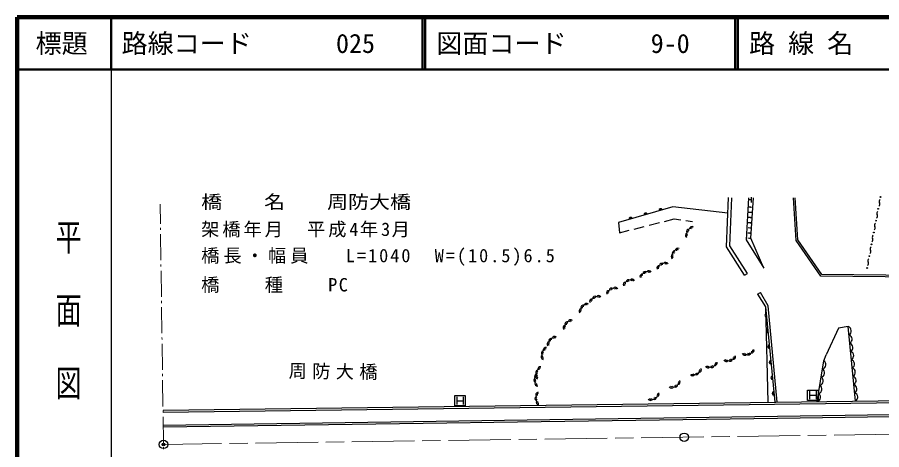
# Model space of a CAD drawing. Units: millimetres, scale not verified. Extents: x 40000 to 680000, y 20000 to 380000.
# Drawn here: x 40000 to 205836, y 297141 to 380000 of the extents above; entities that cross this region are included whole.
import ezdxf
from ezdxf.enums import TextEntityAlignment as Align

# ---------------------------------------------------------------- set-up
doc = ezdxf.new("R2010")
doc.units = ezdxf.units.MM
doc.header["$LTSCALE"] = 1000
doc.header["$PDMODE"] = 32
doc.header["$PDSIZE"] = 500
doc.linetypes.add('CHAIN', pattern=[18.5, 12, -1.5, 3.5, -1.5])
for name, color, linetype, lineweight in [('M-BGD', 7, 'Continuous', 25), ('M-BMK', 2, 'CHAIN', 13), ('M-BMK-HTXT', 7, 'Continuous', 13), ('M-BMK-SRVR', 3, 'Continuous', 25), ('M-STR-HTXT', 7, 'Continuous', 13), ('M-STR-STR1', 1, 'Continuous', 25), ('M-STR-STRC', 7, 'Continuous', 25), ('M-TTL', 2, 'Continuous', 140), ('M-TTL-BAND', 7, 'Continuous', 25), ('M-TTL-LINE', 7, 'Continuous', 50)]:
    doc.layers.add(name, color=color, linetype=linetype, lineweight=lineweight)
doc.layers.add('M-OTRS', color=6, linetype='Continuous')
doc.layers.add('M-TTL-TXT', color=7, linetype='Continuous')
doc.styles.add('@ＭＳ ゴシック', font='')
doc.styles.add('ＭＳ ゴシック', font='')
doc.styles.get('@ＭＳ ゴシック').set_extended_font_data('@MS Gothic')
doc.styles.get('ＭＳ ゴシック').set_extended_font_data('MS Gothic')

msp = doc.modelspace()

# ---------------------------------------------------------------- linework, layer by layer
at = {"layer": 'M-BGD'}
for p, q in [((180794, 345011), (180394, 345025)), ((180710, 337703), (181242, 345419)), ((180811, 345511), (180777, 344512)), ((165795, 343675), (155313, 340680)), ((176307, 342458), (165795, 343675)), ((180746, 343612), (180346, 343626)), ((180749, 343712), (180742, 343512)), ((180677, 341613), (180277, 341627)), ((180711, 342613), (180311, 342626)), ((180680, 341713), (180673, 341513)), ((180715, 342713), (180708, 342513)), ((155313, 340680), (155540, 338719)), ((161254, 340160), (163194, 340648)), ((164163, 340893), (165999, 341355)), ((165999, 341355), (167287, 341171)), ((168277, 341030), (169565, 340846)), ((180642, 340614), (180243, 340628)), ((180646, 340714), (180639, 340514)), ((155540, 338719), (157376, 339182)), ((158345, 339426), (160285, 339915)), ((180574, 338615), (180174, 338629)), ((180608, 339614), (180208, 339628)), ((180577, 338715), (180570, 338515)), ((180612, 339714), (180605, 339515)), ((180540, 337634), (180140, 337648)), ((180543, 337716), (180537, 337553)), ((183253, 331959), (180710, 337703)), ((179541, 330583), (180087, 330935)), ((182035, 326925), (182584, 327273)), ((183548, 324539), (183983, 306238)), ((200816, 306460), (199423, 320720))]:
    msp.add_line(p, q, dxfattribs=at)
for points in [[(179541, 330583), (176043, 336009), (176429, 345438)], [(180087, 330935), (176701, 336188), (177078, 345411)], [(180248, 345377), (179850, 337376), (183253, 331959)], [(231142, 329988), (194160, 330365), (189405, 337232), (188913, 345374)], [(231142, 330338), (194345, 330713), (189748, 337351), (189263, 345395)], [(182035, 326925), (183548, 324539), (185311, 306255)], [(185772, 306261), (184051, 324680), (182584, 327273)], [(199423, 320720), (197563, 320439), (195177, 315350)], [(193469, 306363), (194748, 314181), (195177, 315350)], [(67997, 301869), (185861, 303569), (298269, 305234), (339127, 306868), (372673, 308436), (393945, 309231), (419939, 309719)], [(68003, 301509), (185866, 303209), (298279, 304874), (339143, 306508), (372688, 308076), (393955, 308871), (419946, 309359)]]:
    msp.add_lwpolyline(points, dxfattribs=at)
for centre in [(205597, 345574), (205169, 343305), (204741, 341035), (204313, 338766), (203885, 336496), (203457, 334227), (203029, 331957)]:
    msp.add_circle(centre, 75, dxfattribs=at)
for centre, radius, start, end in [((205803, 344693), 491, 127.52398, 211.11785), ((163453, 342949), 354, 24.74281, 187.14799), ((204962, 344186), 491, 307.52398, 31.11785), ((157684, 341301), 354, 24.74281, 187.14799), ((160569, 342125), 354, 24.74281, 187.14799), ((160569, 342125), 283, 26.96685, 184.92395), ((160569, 342125), 212, 30.71317, 181.17762), ((160569, 342125), 142, 38.4249, 173.46589), ((160569, 342125), 100, 48.74256, 163.14823), ((163453, 342949), 283, 26.96685, 184.92395), ((163453, 342949), 212, 30.71317, 181.17762), ((163453, 342949), 142, 38.4249, 173.46589), ((163453, 342949), 100, 48.74256, 163.14823), ((204534, 341916), 491, 307.52398, 31.11785), ((205375, 342424), 491, 127.52398, 211.11785), ((157684, 341301), 283, 26.96685, 184.92395), ((157684, 341301), 212, 30.71317, 181.17762), ((157684, 341301), 142, 38.4249, 173.46589), ((157684, 341301), 100, 48.74256, 163.14823), ((204947, 340154), 491, 127.52398, 211.11785), ((168668, 338251), 500, 116.51458, 236.51458), ((168892, 338921), 500, 86.51458, 206.51458), ((168668, 338251), 250, 116.51458, 236.51458), ((168892, 338921), 250, 86.51458, 206.51458), ((169421, 339390), 500, 56.51458, 176.51458), ((169421, 339390), 250, 56.51458, 176.51458), ((204106, 339647), 491, 307.52398, 31.11785), ((203678, 337377), 491, 307.52398, 31.11785), ((204519, 337885), 491, 127.52398, 211.11785), ((166159, 334790), 500, 86.51458, 206.51458), ((166159, 334790), 250, 86.51458, 206.51458), ((166688, 335259), 500, 56.51458, 176.51458), ((166688, 335259), 250, 56.51458, 176.51458), ((203250, 335108), 491, 307.52398, 31.11785), ((204091, 335615), 491, 127.52398, 211.11785), ((165935, 334119), 500, 116.51458, 236.51458), ((165935, 334119), 250, 116.51458, 236.51458), ((203663, 333346), 491, 127.52398, 211.11785), ((163180, 331928), 500, 86.29979, 206.29979), ((163180, 331928), 250, 86.29979, 206.29979), ((163712, 332395), 500, 56.29979, 176.29979), ((163712, 332395), 250, 56.29979, 176.29979), ((164405, 332534), 500, 26.29979, 146.29979), ((164405, 332534), 250, 26.29979, 146.29979), ((202822, 332838), 491, 307.52398, 31.11785), ((159962, 330338), 500, 86.29979, 206.29979), ((159962, 330338), 250, 86.29979, 206.29979), ((160493, 330804), 500, 56.29979, 176.29979), ((160493, 330804), 250, 56.29979, 176.29979), ((161187, 330943), 500, 26.29979, 146.29979), ((161187, 330943), 250, 26.29979, 146.29979), ((156743, 328747), 500, 86.29979, 206.29979), ((156743, 328747), 250, 86.29979, 206.29979), ((157275, 329214), 500, 56.29979, 176.29979), ((157275, 329214), 250, 56.29979, 176.29979), ((157968, 329352), 500, 26.29979, 146.29979), ((157968, 329352), 250, 26.29979, 146.29979), ((153525, 327156), 500, 86.29979, 206.29979), ((153525, 327156), 250, 86.29979, 206.29979), ((154056, 327623), 500, 56.29979, 176.29979), ((154056, 327623), 250, 56.29979, 176.29979), ((154749, 327762), 500, 26.29979, 146.29979), ((154749, 327762), 250, 26.29979, 146.29979), ((149234, 324697), 500, 45.92967, 165.92967), ((150306, 325566), 500, 86.29979, 206.29979), ((150306, 325566), 250, 86.29979, 206.29979), ((150838, 326032), 500, 56.29979, 176.29979), ((150838, 326032), 250, 56.29979, 176.29979), ((151531, 326171), 500, 26.29979, 146.29979), ((151531, 326171), 250, 26.29979, 146.29979), ((148284, 323715), 500, 105.92967, 225.92967), ((148284, 323715), 250, 105.92967, 225.92967), ((148628, 324333), 500, 75.92967, 195.92967), ((148628, 324333), 250, 75.92967, 195.92967), ((149234, 324697), 250, 45.92967, 165.92967), ((146166, 321527), 500, 45.92967, 165.92967), ((146166, 321527), 250, 45.92967, 165.92967), ((183763, 322868), 354, 104.30556, 266.71074), ((183763, 322868), 283, 106.5296, 264.4867), ((183763, 322868), 212, 110.27592, 260.74037), ((183763, 322868), 142, 117.98765, 253.02864), ((183763, 322868), 100, 128.30532, 242.71098), ((145215, 320545), 500, 105.92967, 225.92967), ((145215, 320545), 250, 105.92967, 225.92967), ((145559, 321163), 500, 75.92967, 195.92967), ((145559, 321163), 250, 75.92967, 195.92967), ((184051, 319881), 354, 104.30556, 266.71074), ((184051, 319881), 283, 106.5296, 264.4867), ((184051, 319881), 212, 110.27592, 260.74037), ((199119, 319891), 884, 301.30661, 69.84597), ((142490, 317993), 500, 75.92967, 195.92967), ((143097, 318357), 500, 45.92967, 165.92967), ((143097, 318357), 250, 45.92967, 165.92967), ((184051, 319881), 142, 117.98765, 253.02864), ((184051, 319881), 100, 128.30532, 242.71098), ((199274, 318306), 884, 301.30661, 69.84597), ((142147, 317375), 500, 105.92967, 225.92967), ((142147, 317375), 250, 105.92967, 225.92967), ((142490, 317993), 250, 75.92967, 195.92967), ((184339, 316895), 354, 104.30556, 266.71074), ((184339, 316895), 283, 106.5296, 264.4867), ((184339, 316895), 212, 110.27592, 260.74037), ((184339, 316895), 142, 117.98765, 253.02864), ((184339, 316895), 100, 128.30532, 242.71098), ((199428, 316722), 884, 301.30661, 69.84597), ((141009, 314904), 500, 133.68967, 253.68967), ((141025, 315611), 500, 103.68967, 223.68967), ((141025, 315611), 250, 103.68967, 223.68967), ((141393, 316215), 500, 73.68967, 193.68967), ((141393, 316215), 250, 73.68967, 193.68967), ((177322, 314983), 500, 259.0577, 19.0577), ((179563, 315758), 500, 199.0577, 319.0577), ((179563, 315758), 250, 199.0577, 319.0577), ((180268, 315808), 500, 229.0577, 349.0577), ((180268, 315808), 250, 229.0577, 349.0577), ((180854, 316204), 500, 259.0577, 19.0577), ((180854, 316204), 250, 259.0577, 19.0577), ((199583, 315137), 884, 301.30661, 69.84597), ((141009, 314904), 250, 133.68967, 253.68967), ((173790, 313763), 500, 259.0577, 19.0577), ((173790, 313763), 250, 259.0577, 19.0577), ((176031, 314537), 500, 199.0577, 319.0577), ((176031, 314537), 250, 199.0577, 319.0577), ((176736, 314587), 500, 229.0577, 349.0577), ((176736, 314587), 250, 229.0577, 349.0577), ((177322, 314983), 250, 259.0577, 19.0577), ((184627, 313909), 354, 104.30556, 266.71074), ((184627, 313909), 283, 106.5296, 264.4867), ((184627, 313909), 212, 110.27592, 260.74037), ((184627, 313909), 142, 117.98765, 253.02864), ((184627, 313909), 100, 128.30532, 242.71098), ((194247, 313460), 878, 286.19034, 55.22727), ((199738, 313553), 884, 301.30661, 69.84597), ((139946, 311923), 500, 103.68967, 223.68967), ((139946, 311923), 250, 103.68967, 223.68967), ((140313, 312527), 500, 73.68967, 193.68967), ((140313, 312527), 250, 73.68967, 193.68967), ((170237, 311962), 500, 240.09256, 0.09256), ((170237, 311962), 250, 240.09256, 0.09256), ((170737, 312462), 250, 270.09256, 30.09256), ((170737, 312462), 500, 270.09256, 30.09256), ((172499, 313317), 500, 199.0577, 319.0577), ((172499, 313317), 250, 199.0577, 319.0577), ((173204, 313367), 500, 229.0577, 349.0577), ((173204, 313367), 250, 229.0577, 349.0577), ((193992, 311896), 878, 286.19034, 55.22727), ((199892, 311968), 884, 301.30661, 69.84597), ((139583, 310467), 500, 123.80435, 243.80435), ((139721, 311161), 500, 93.80435, 213.80435), ((139583, 310467), 250, 123.80435, 243.80435), ((139930, 311216), 500, 133.68967, 253.68967), ((139721, 311161), 250, 93.80435, 213.80435), ((139930, 311216), 250, 133.68967, 253.68967), ((166700, 310123), 250, 270.09256, 30.09256), ((166700, 310123), 500, 270.09256, 30.09256), ((169555, 311777), 500, 210.09256, 330.09256), ((169555, 311777), 250, 210.09256, 330.09256), ((184915, 310923), 354, 104.30556, 266.71074), ((184915, 310923), 283, 106.5296, 264.4867), ((184915, 310923), 212, 110.27592, 260.74037), ((184915, 310923), 142, 117.98765, 253.02864), ((184915, 310923), 100, 128.30532, 242.71098), ((193736, 310333), 878, 286.19034, 55.22727), ((200047, 310384), 884, 301.30661, 69.84597), ((139811, 309798), 500, 153.80435, 273.80435), ((139811, 309798), 250, 153.80435, 273.80435), ((165518, 309438), 500, 210.09256, 330.09256), ((165518, 309438), 250, 210.09256, 330.09256), ((166201, 309622), 500, 240.09256, 0.09256), ((166201, 309622), 250, 240.09256, 0.09256), ((193480, 308769), 878, 286.19034, 55.22727), ((200202, 308799), 884, 301.30661, 69.84597), ((139818, 306944), 500, 123.80435, 243.80435), ((139955, 307638), 500, 93.80435, 213.80435), ((139818, 306944), 250, 123.80435, 243.80435), ((139955, 307638), 250, 93.80435, 213.80435), ((161482, 307099), 500, 210.09256, 330.09256), ((161482, 307099), 250, 210.09256, 330.09256), ((162164, 307283), 500, 240.09256, 0.09256), ((162164, 307283), 250, 240.09256, 0.09256), ((162663, 307784), 250, 270.09256, 30.09256), ((162663, 307784), 500, 270.09256, 30.09256), ((185203, 307937), 354, 104.30556, 266.71074), ((185203, 307937), 283, 106.5296, 264.4867), ((185203, 307937), 212, 110.27592, 260.74037), ((185203, 307937), 142, 117.98765, 253.02864), ((185203, 307937), 100, 128.30532, 242.71098), ((193224, 307206), 878, 286.19034, 55.22727), ((200356, 307215), 884, 301.30661, 69.84597), ((140046, 306275), 500, 153.80435, 273.80435), ((140046, 306275), 250, 153.80435, 273.80435)]:
    msp.add_arc(centre, radius, start, end, dxfattribs=at)
at = {"layer": 'M-BMK'}
msp.add_line((467662, 303660), (68050, 298151), dxfattribs=at)
at = {"layer": 'M-BMK-HTXT'}
for p, q in [((67394, 344221), (67448, 340445)), ((67459, 339645), (67465, 339245)), ((67476, 338446), (67548, 333446)), ((67559, 332646), (67565, 332246)), ((67576, 331446), (67647, 326447)), ((67659, 325647), (67664, 325247)), ((67676, 324447), (67747, 319447)), ((67758, 318648), (67764, 318248)), ((67776, 317448), (67847, 312448)), ((67858, 311648), (67864, 311248)), ((67875, 310448), (67946, 305449)), ((67958, 304649), (67964, 304249)), ((67975, 303449), (68046, 298450)), ((68058, 297650), (68063, 297250))]:
    msp.add_line(p, q, dxfattribs=at)
at = {"layer": 'M-BMK-SRVR'}
for centre in [(167939, 299528), (68050, 298151)]:
    msp.add_circle(centre, 800, dxfattribs=at)
at = {"layer": 'M-OTRS'}
msp.add_point((68050, 298151), dxfattribs=at)
at = {"layer": 'M-STR-STR1'}
msp.add_line((298220, 307290), (67964, 304247), dxfattribs=at)
msp.add_lwpolyline([(67957, 304705), (298214, 307747), (298220, 307290)], dxfattribs=at)
at = {"layer": 'M-STR-STRC'}
for p, q in [((191615, 306578), (191615, 308578)), ((191615, 308578), (193615, 308578)), ((193615, 308578), (193615, 306578)), ((123927, 305521), (123927, 307521)), ((123927, 307521), (125927, 307521)), ((124302, 307271), (124302, 305771)), ((125552, 307271), (125552, 305771)), ((125927, 307521), (125927, 305521)), ((191990, 308328), (191990, 306828)), ((191990, 307578), (193240, 307578)), ((193240, 308328), (193240, 306828)), ((125927, 305521), (123927, 305521)), ((124302, 306521), (125552, 306521)), ((193615, 306578), (191615, 306578))]:
    msp.add_line(p, q, dxfattribs=at)
at = {"layer": 'M-TTL'}
for p, q in [((40000, 380000), (40000, 20000)), ((680000, 380000), (40000, 380000))]:
    msp.add_line(p, q, dxfattribs=at)
at = {"layer": 'M-TTL-BAND'}
msp.add_line((58000, 370000), (58000, 20000), dxfattribs=at)
at = {"layer": 'M-TTL-LINE'}
for p, q in [((58000, 380000), (58000, 370000)), ((117750, 380000), (117750, 370000)), ((118250, 380000), (118250, 370000)), ((177750, 380000), (177750, 370000)), ((178250, 380000), (178250, 370000)), ((40000, 370000), (680000, 370000))]:
    msp.add_line(p, q, dxfattribs=at)

# ---------------------------------------------------------------- texts
at = {"layer": 'M-BGD', "insert": (101076, 310564), "char_height": 2566, "attachment_point": 8, "rotation": 359.265, "style": 'ＭＳ ゴシック'}
msp.add_mtext('\\T1.29;周防大橋', dxfattribs=at)
at = {"layer": 'M-STR-HTXT', "style": 'ＭＳ ゴシック', "width": 1.15}
msp.add_text('橋\u3000\u3000名\u3000\u3000周防大橋', height=2566, dxfattribs=at).set_placement((75281, 342569), align=Align.BOTTOM_LEFT)
at = {"layer": 'M-STR-HTXT', "char_height": 2566, "attachment_point": 7, "style": 'ＭＳ ゴシック'}
for s, insert in [('\\T1.16;架橋年月\u3000平成4年3月', (75281, 337802)), ('\\T1.22;橋長・幅員\u3000\\~L=1040\u3000W=(10.5)6.5', (75281, 332377)), ('\\T1.16;橋\u3000\u3000種\u3000\u3000PC', (75281, 327186))]:
    msp.add_mtext(s, dxfattribs=dict(at, insert=insert))
at = {"layer": 'M-TTL-BAND', "style": '@ＭＳ ゴシック', "width": 1.4}
msp.add_text('平  面  図', height=3666, rotation=270, dxfattribs=at).set_placement((49777, 306475), align=Align.MIDDLE_RIGHT)
at = {"layer": 'M-TTL-TXT', "style": 'ＭＳ ゴシック'}
msp.add_text('標題', height=3666, dxfattribs=at).set_placement((48500, 375000), align=Align.MIDDLE_CENTER)
for s, p in [('路線コード', (60000, 375000)), ('025', (101142, 375000)), ('図面コード', (120380, 375000)), ('9-0', (161521, 375000)), ('路 線 名', (180380, 375000))]:
    msp.add_text(s, height=3666, dxfattribs=at).set_placement(p, align=Align.MIDDLE_LEFT)

doc.saveas('drawing.dxf')
